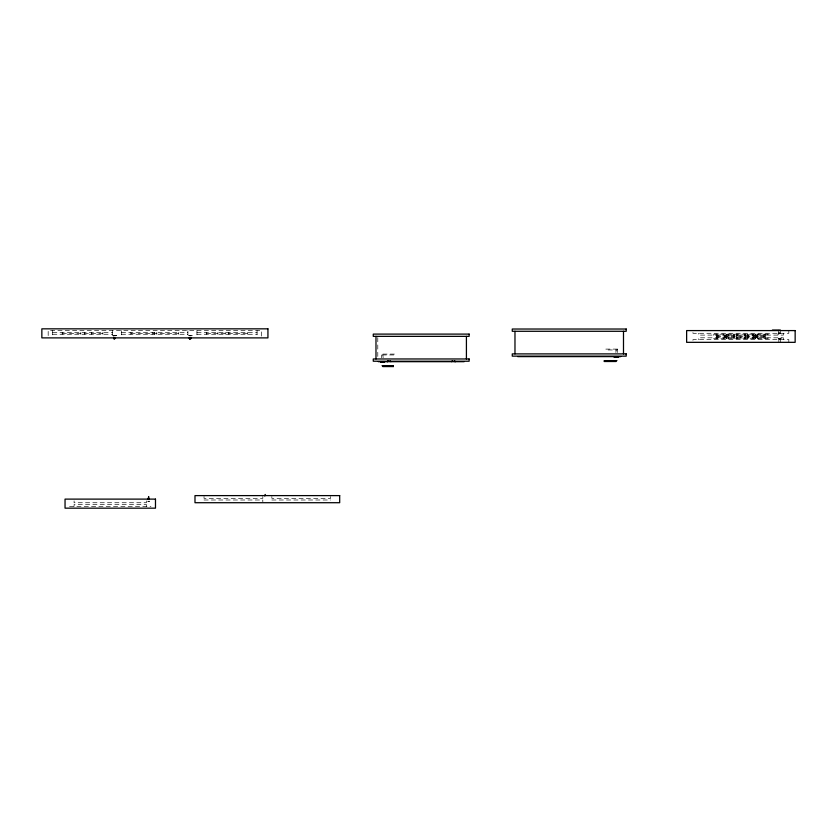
<?xml version="1.0" encoding="UTF-8"?>
<svg xmlns="http://www.w3.org/2000/svg" width="837" height="837" viewBox="0 0 837 837"><rect width="100%" height="100%" fill="white"/><g stroke="black" fill="none" stroke-linecap="round" stroke-linejoin="round"><path stroke-width="0.63" stroke-dasharray="4.18 3.14" d="M616.074 349.96L615.896 352.503M381.651 354.951L381.4 357.765M113.382 336.233L113.434 335.438L114.282 335.48M113.759 335.846L115.496 335.836M148.86 501.258C151.633 501.279 145.774 501.269 148.515 501.29M52.7 332.456L112.388 332.456M121.428 332.456L187.896 332.456M196.946 332.456L257.074 332.456M62.2 333.356L102.888 333.356M130.928 333.356L178.407 333.356M206.436 333.356L247.585 333.356M52.7 334.266L112.388 334.266M121.428 334.266L187.896 334.266M196.946 334.266L257.074 334.266M716.472 336.003L765.311 336.003M716.472 336.913L765.311 336.913M204.029 500.003L262.818 500.003L262.818 501.813M271.858 500.003L330.646 500.003M69.565 506.354L150.953 506.354M116.301 335.679L112.66 335.47L114.669 335.501M115.977 335.668C117.933 335.616 113.696 335.47 115.747 335.585M115.548 335.647L116.081 335.606M114.209 335.543L115.36 335.564M114.543 335.511L113.434 335.438M188.231 335.386L192.52 335.721M191.255 335.846L189.361 335.825M383.126 357.765L382.886 354.951M617.34 352.503L617.172 349.96M788.82 330.584L788.82 333.293L692.963 333.293L692.963 330.584M788.82 342.333L788.82 339.623L692.963 339.623L692.963 341.433M783.39 333.293L783.39 335.103L698.382 335.103L698.382 333.293M783.39 339.623L783.39 337.813L698.382 337.813L698.382 339.623M781.099 337.813L781.099 338.723L778.389 338.723L778.389 337.813M780.649 338.723L780.649 342.333M780.461 338.723L780.461 339.351L779.017 339.351L779.017 338.723M780.272 330.05L780.272 333.67M780.094 333.67L780.094 333.042L778.651 333.042L778.651 333.67M780.105 338.723L780.105 339.351M779.791 339.351L779.833 338.451L779.676 339.351M779.728 333.042L779.718 333.67M779.414 333.042L779.331 333.942L779.373 333.042M779.383 338.723L779.393 339.351M779.006 333.042L779.006 333.67M778.839 338.723L778.839 342.333M778.462 330.05L778.462 333.67M765.311 334.193L765.311 338.723M764.924 334.193L764.924 336.003M764.924 336.913L764.924 338.723M763.909 334.193L763.909 338.723M758.814 336.003L758.814 336.913M758.364 334.193L758.364 335.103M758.364 337.813L758.364 338.723M757.506 334.193L757.506 338.723M757.171 335.103L757.171 336.003M757.171 336.913L757.171 337.813M756.261 335.103L756.261 336.003M756.261 336.913L756.261 337.813M755.591 334.193L755.591 336.003M755.591 336.913L755.591 338.723M755.204 334.193L755.204 336.003M755.204 336.913L755.204 338.723M753.938 334.193L753.938 336.003M753.938 336.913L753.938 338.723M753.446 335.103L753.446 336.003M753.446 336.913L753.446 337.813M753.091 334.193L753.091 335.103M753.091 337.813L753.091 338.723M752.672 335.103L752.672 336.003M752.672 336.913L752.672 337.813M748.121 334.193L748.121 338.723M747.556 334.193L747.556 336.003M747.556 336.913L747.556 338.723M745.411 334.193L745.411 338.723M744.878 335.103L744.878 336.003M744.878 336.913L744.878 337.813M744.522 334.193L744.522 335.103M744.522 337.813L744.522 338.723M744.103 335.103L744.103 336.003M744.103 336.913L744.103 337.813M740.891 336.913L740.891 338.723M737.679 335.103L737.679 336.003M737.679 336.913L737.679 337.813M737.261 334.193L737.261 335.103M737.261 337.813L737.261 338.723M736.905 335.103L736.905 336.003M736.905 336.913L736.905 337.813M736.372 334.193L736.372 338.723M734.227 334.193L734.227 336.003M734.227 336.913L734.227 338.723M733.651 334.193L733.651 338.723M729.111 335.103L729.111 336.003M729.111 336.913L729.111 337.813M728.692 334.193L728.692 335.103M728.692 337.813L728.692 338.723M728.336 335.103L728.336 336.003M728.336 336.913L728.336 337.813M727.845 334.193L727.845 336.003M727.845 336.913L727.845 338.723M726.579 334.193L726.579 336.003M726.579 336.913L726.579 338.723M726.192 334.193L726.192 336.003M726.192 336.913L726.192 338.723M725.522 335.103L725.522 336.003M725.522 336.913L725.522 337.813M724.612 335.103L724.612 336.003M724.612 336.913L724.612 337.813M723.419 334.193L723.419 335.103M723.419 337.813L723.419 338.723M717.864 334.193L717.874 338.723M716.859 334.193L716.859 336.003M716.859 336.913L716.859 338.723M716.472 334.193L716.472 338.723M377.79 337.614L377.79 358.968M330.646 496.519L330.646 498.329L271.858 498.329L271.858 496.519M262.818 496.519L262.818 498.329L204.029 498.329L204.029 496.519M261.604 336.076L261.604 330.646L48.18 330.646L48.18 336.076M257.074 330.646L257.074 336.076M247.585 332.456L247.585 334.266M228.815 332.456L228.815 334.266M225.205 332.456L225.205 334.266M217.861 332.456L217.861 334.266M206.436 332.456L206.436 334.266M196.946 330.646L196.946 336.076M187.896 330.646L187.896 336.076M178.407 332.456L178.407 334.266M156.477 332.456L156.477 334.266M154.667 332.456L154.667 334.266M152.857 332.456L152.857 334.266M146.433 500.924L146.433 502.734L74.095 502.734L74.095 500.924M146.433 506.354L146.433 504.544L74.095 504.544L74.095 506.354M130.928 332.456L130.928 334.266M121.428 330.646L121.428 336.076M112.388 330.646L112.388 336.076M102.888 332.456L102.888 334.266M91.495 332.456L91.495 334.266M84.349 332.456L84.349 334.266M80.739 332.456L80.739 334.266M62.2 332.456L62.2 334.266M52.7 330.646L52.7 336.076M780.733 333.67L778.012 333.67L778.012 334.58L780.733 334.58L780.733 333.67M768.021 334.193L713.762 334.193L713.762 338.723L768.021 338.723L768.021 334.193M617.34 349.102L605.862 349.102L605.852 349.96L617.34 349.96L617.34 349.102M394.415 354.093L381.452 354.093L381.452 354.951L394.415 354.951L394.436 354.093"/><path stroke-width="1.26" d="M148.452 498.758L148.63 496.529L148.672 498.957M384.57 361.678L384.497 362.254L380.626 362.254L380.553 361.678M113.79 337.614L114.094 338.954M618.616 356.614L618.533 357.19L614.149 357.19L614.065 356.614M189.319 338.441L189.371 337.75M190.972 338.567L190.962 337.625M115.286 338.294L114.282 339.037M190.982 338.514L189.664 339.163M387.96 360.778L387.29 361.678L387.96 360.778M148.965 499.25L148.431 498.067L147.877 499.208M148.902 499.312L148.4 498.067L147.929 499.26M451.488 361.678L452.398 360.778M772.415 330.05L780.272 330.05M517.684 356.614L620.782 356.614M614.484 357.043L615.111 357.043M617.57 357.043L618.198 357.043M616.963 360.632L604.188 360.632L604.168 361.5L616.126 361.5M378.24 361.678L464.148 361.678M380.919 362.118L381.473 362.118M383.649 362.118L384.204 362.118M382.038 365.706L393.317 365.706M382.75 366.564L393.317 366.564M189.863 339.351L189.319 338.064M389.99 360.778L390.9 361.678M265.287 494.458L265.319 495.18M623.492 331.285L623.492 353.894M514.975 331.285L514.975 353.894M466.418 336.359L466.418 358.968M393.338 365.706L393.338 366.564M375.98 336.359L375.98 358.968M264.377 495.431L264.9 495.86L264.471 495.337M267.934 328.836L41.85 328.836L41.85 337.886L267.934 337.886L267.934 328.836M626.212 329.025L512.265 329.025L512.265 331.285L626.212 331.285L626.212 329.025M795.15 330.584L686.633 330.584L686.633 342.333L795.15 342.333L795.15 330.584M469.128 334.099L373.271 334.099L373.271 336.359L469.128 336.359L469.128 334.099M626.212 353.894L512.265 353.894L512.265 356.154L626.212 356.154L626.212 353.894M469.128 358.968L373.271 358.968L373.271 361.228L469.128 361.228L469.128 358.968M339.686 495.609L194.99 495.609L194.99 502.713L339.686 502.713L339.686 495.609M155.483 499.114L65.045 499.114L65.045 508.164L155.483 508.164L155.483 499.114M455.108 361.678L454.428 360.778L455.108 361.678"/></g></svg>
